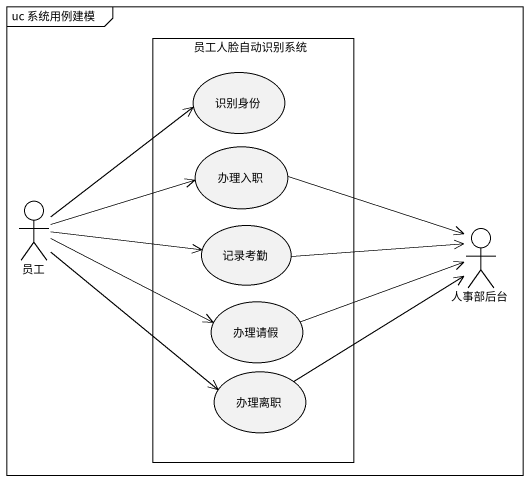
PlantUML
@startuml
mainframe uc 系统用例建模
rectangle 员工人脸自动识别系统 {
  usecase 识别身份
  usecase 办理入职
  usecase 记录考勤
  usecase 办理请假
  usecase 办理离职
}
actor 员工
actor 人事部后台
办理入职 -right-> 人事部后台
员工 -up-> 识别身份
员工 -right-> 办理入职
员工 -right-> 记录考勤
员工 -right-> 办理请假
员工 --> 办理离职
记录考勤 -right-> 人事部后台
办理请假 -right-> 人事部后台
办理离职 -right-> 人事部后台
@enduml
